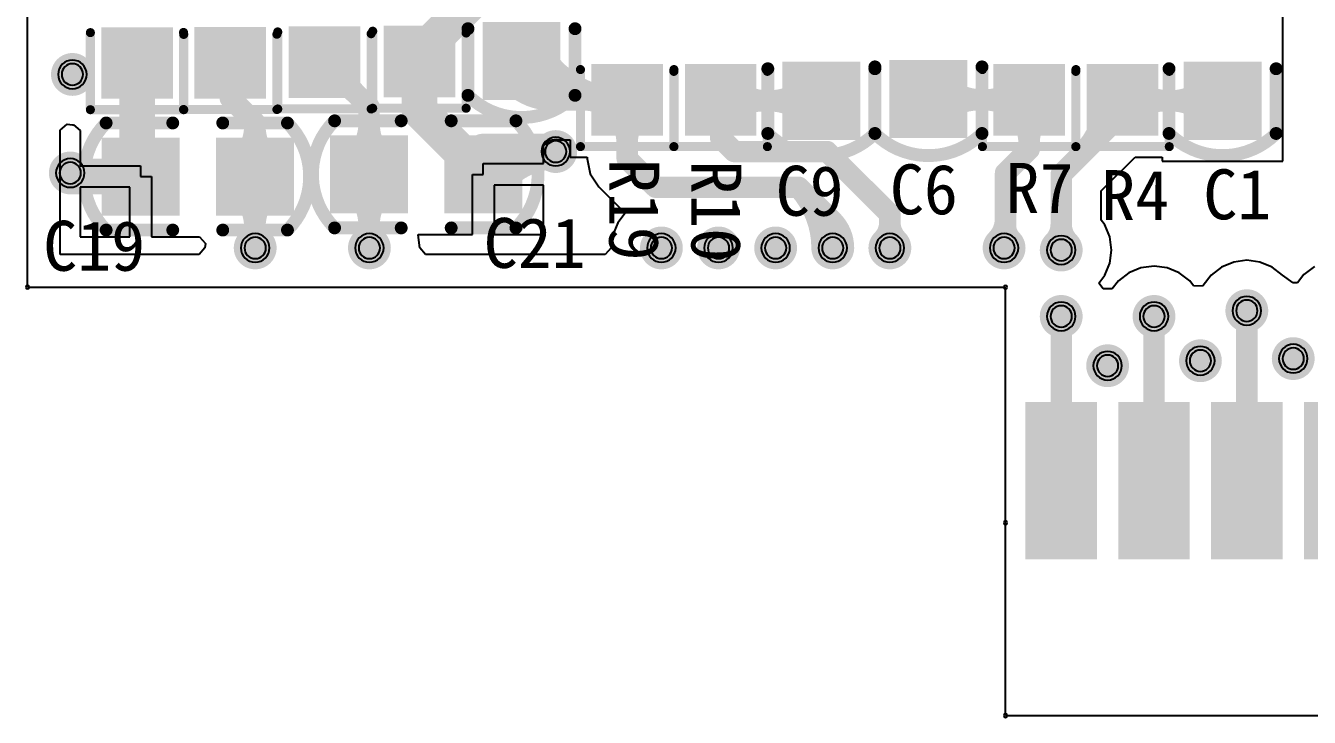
# Model space of a CAD drawing. Header units: inches. Extents: x 32166 to 66782, y 2386 to 7162.
# Drawn here: x 32954.9 to 33224.6, y 3849.3 to 3994.6 of the extents above; entities that cross this region are included whole.
import ezdxf

# ---------------------------------------------------------------- set-up
doc = ezdxf.new("R2010")
doc.units = ezdxf.units.IN
doc.header["$LTSCALE"] = 0.64311
doc.header["$MEASUREMENT"] = 0
for name, color, linetype in [('KEEPOUTLAYER', 6, 'CONTINUOUS'), ('MULTILAYER', 9, 'CONTINUOUS'), ('TOPLAYER', 1, 'CONTINUOUS'), ('TOPOVERLAY', 2, 'CONTINUOUS'), ('TOPPASTE', 8, 'CONTINUOUS'), ('TOPSOLDER', 216, 'CONTINUOUS')]:
    doc.layers.add(name, color=color, linetype=linetype)
doc.styles.get("Standard").update_dxf_attribs({"font": 'txt', "width": 0.8})

msp = doc.modelspace()

# ---------------------------------------------------------------- linework, layer by layer
at = {"layer": 'KEEPOUTLAYER'}
for p, q in [((32955.25, 3939.62), (32955.25, 4134.62)), ((32955.25, 3939.62), (33160.75, 3939.62)), ((33160.75, 3890.13), (33160.75, 3939.62)), ((33160.75, 3849.62), (33160.75, 3890.13)), ((33160.75, 3849.62), (33235.75, 3849.62))]:
    msp.add_line(p, q, dxfattribs=at)
for centre, start, end in [((32955.25, 3939.62), 0, 180), ((32955.25, 3939.62), 0, 180), ((32955.25, 3939.62), 180, 0), ((32955.25, 3939.62), 180, 0), ((33160.75, 3939.62), 0, 180), ((33160.75, 3939.62), 0, 180), ((33160.75, 3939.62), 180, 0), ((33160.75, 3939.62), 180, 0), ((33160.75, 3890.13), 0, 180), ((33160.75, 3890.13), 0, 180), ((33160.75, 3890.13), 180, 0), ((33160.75, 3890.13), 180, 0), ((33160.75, 3849.62), 0, 180), ((33160.75, 3849.62), 0, 180), ((33160.75, 3849.62), 180, 0), ((33160.75, 3849.62), 180, 0)]:
    msp.add_arc(centre, 0.375, start, end, dxfattribs=at)
at = {"layer": 'MULTILAYER'}
for centre, start, end in [((32964.7, 3984.32), 0, 180), ((32964.7, 3984.32), 180, 0), ((33066.25, 3968.12), 0, 180), ((33066.25, 3968.12), 180, 0), ((32964.25, 3963.62), 0, 180), ((32964.25, 3963.62), 180, 0), ((33003.1, 3947.87), 0, 180), ((33027.1, 3947.87), 0, 180), ((33088.45, 3947.87), 0, 180), ((33100.45, 3947.87), 0, 180), ((33112.45, 3947.87), 0, 180), ((33124.45, 3947.87), 0, 180), ((33136.45, 3947.87), 0, 180), ((33160.45, 3947.87), 0, 180), ((33172.45, 3947.42), 0, 180), ((33003.1, 3947.87), 180, 0), ((33027.1, 3947.87), 180, 0), ((33088.45, 3947.87), 180, 0), ((33100.45, 3947.87), 180, 0), ((33112.45, 3947.87), 180, 0), ((33124.45, 3947.87), 180, 0), ((33136.45, 3947.87), 180, 0), ((33160.45, 3947.87), 180, 0), ((33172.45, 3947.42), 180, 0), ((33172.45, 3933.48), 0, 180), ((33191.95, 3933.48), 0, 180), ((33211.45, 3934.68), 0, 180), ((33172.45, 3933.48), 180, 0), ((33191.95, 3933.48), 180, 0), ((33211.45, 3934.68), 180, 0), ((33182.2, 3923.12), 0, 180), ((33201.7, 3924.17), 0, 180), ((33221.2, 3924.62), 0, 180), ((33221.2, 3924.62), 180, 0), ((33182.2, 3923.12), 180, 0), ((33201.7, 3924.17), 180, 0)]:
    msp.add_arc(centre, 2.25, start, end, dxfattribs=at)
at = {"layer": 'TOPLAYER'}
for p, q in [((33219.02, 3990.11), (33219.02, 4000.52)), ((33219.02, 3966.11), (33219.02, 3990.11)), ((32962.13, 3972.63), (32963.57, 3973.88)), ((32963.57, 3973.88), (32964.7, 3973.73)), ((32964.7, 3973.73), (32964.93, 3973.76)), ((32964.93, 3973.76), (32966.36, 3972.51)), ((32962.13, 3946.51), (32962.13, 3972.63)), ((32966.36, 3972.51), (32966.36, 3965.13)), ((33063.69, 3969.32), (33065.13, 3970.58)), ((33065.13, 3970.58), (33065.43, 3970.54)), ((33065.43, 3970.55), (33066.34, 3970.74)), ((33065.43, 3970.54), (33065.43, 3970.55)), ((33066.34, 3970.74), (33067.26, 3970.55)), ((33067.26, 3970.55), (33069.25, 3970.55)), ((33069.25, 3970.55), (33069.25, 3966.97)), ((33063.69, 3965.58), (33063.69, 3969.32)), ((32966.36, 3965.13), (32979.03, 3965.13)), ((32979.03, 3965.13), (32979.03, 3962.88)), ((33051.02, 3963.33), (33051.02, 3965.58)), ((33051.02, 3965.58), (33063.69, 3965.58)), ((33069.25, 3966.97), (33072.84, 3966.97)), ((33072.84, 3966.97), (33072.84, 3966.62)), ((33072.84, 3966.62), (33073.48, 3963.41)), ((33180.86, 3959.84), (33187.99, 3966.97)), ((33187.99, 3966.97), (33193.68, 3966.97)), ((33193.68, 3966.97), (33193.68, 3966.11)), ((33193.68, 3966.11), (33219.02, 3966.11)), ((32979.03, 3962.88), (32981.28, 3962.88)), ((32981.28, 3962.88), (32981.28, 3950.21)), ((33048.78, 3950.66), (33048.78, 3963.33)), ((33048.78, 3963.33), (33051.02, 3963.33)), ((33073.48, 3963.41), (33075.3, 3960.68)), ((32976.78, 3960.62), (32966.36, 3960.62)), ((32966.36, 3960.62), (32966.36, 3950.21)), ((32976.78, 3950.21), (32976.78, 3960.62)), ((33063.69, 3961.08), (33053.28, 3961.08)), ((33053.28, 3961.08), (33053.28, 3950.66)), ((33063.69, 3950.66), (33063.69, 3961.08)), ((33075.3, 3960.68), (33080.81, 3955.17)), ((33180.86, 3953.71), (33180.86, 3959.84)), ((33080.81, 3955.17), (33079.28, 3953.17)), ((33079.28, 3953.17), (33078.22, 3950.62)), ((33181.62, 3952.72), (33180.86, 3953.71)), ((33182.68, 3950.17), (33181.62, 3952.72)), ((32966.36, 3950.21), (32976.78, 3950.21)), ((32981.28, 3950.21), (32991.37, 3950.21)), ((32991.37, 3950.21), (32992.63, 3948.78)), ((32992.63, 3948.78), (32992.51, 3947.87)), ((33037.33, 3950.62), (33037.36, 3950.66)), ((33037.69, 3947.87), (33037.33, 3950.62)), ((33037.36, 3950.66), (33048.78, 3950.66)), ((33053.28, 3950.66), (33063.69, 3950.66)), ((33078.22, 3950.62), (33077.86, 3947.87)), ((33183.04, 3947.42), (33182.68, 3950.17)), ((32991.31, 3946.51), (32962.13, 3946.51)), ((32992.51, 3947.87), (32991.31, 3946.51)), ((33038.89, 3946.51), (33037.69, 3947.87)), ((33076.66, 3946.51), (33038.89, 3946.51)), ((33077.86, 3947.87), (33076.66, 3946.51)), ((33182.68, 3944.68), (33183.04, 3947.42)), ((33181.62, 3942.13), (33182.68, 3944.68)), ((33189.21, 3943.7), (33186.66, 3942.65)), ((33191.95, 3944.07), (33189.21, 3943.7)), ((33194.69, 3943.7), (33191.95, 3944.07)), ((33197.25, 3942.65), (33194.69, 3943.7)), ((33206.16, 3943.85), (33203.96, 3942.16)), ((33208.71, 3944.9), (33206.16, 3943.85)), ((33211.45, 3945.27), (33208.71, 3944.9)), ((33214.19, 3944.9), (33211.45, 3945.27)), ((33216.75, 3943.85), (33214.19, 3944.9)), ((33218.94, 3942.16), (33216.75, 3943.85)), ((33225.66, 3944), (33223.46, 3942.31)), ((33180.33, 3940.45), (33181.62, 3942.13)), ((33181.25, 3939.26), (33180.33, 3940.45)), ((33184.46, 3940.96), (33183.15, 3939.26)), ((33186.66, 3942.65), (33184.46, 3940.96)), ((33199.44, 3940.96), (33197.25, 3942.65)), ((33200.23, 3939.93), (33199.44, 3940.96)), ((33203.96, 3942.16), (33202.28, 3939.97)), ((33221.21, 3940.53), (33218.94, 3942.16)), ((33218.94, 3942.16), (33218.94, 3942.16)), ((33218.94, 3942.16), (33218.94, 3942.16)), ((33222.1, 3940.53), (33221.21, 3940.53)), ((33223.46, 3942.31), (33222.1, 3940.53)), ((33183.15, 3939.26), (33181.25, 3939.26)), ((33202.14, 3939.82), (33200.23, 3939.93)), ((33202.28, 3939.97), (33202.14, 3939.82)), ((33202.28, 3939.97), (33202.28, 3939.97)), ((33202.28, 3939.97), (33202.28, 3939.97))]:
    msp.add_line(p, q, dxfattribs=at)
for points, const_width in [([(33037.6, 3988.61), (33059.05, 4010.06)], 7.5), ([(32978.28, 3963.62), (32978.28, 3986.73)], 7.5), ([(32997.85, 3979.38), (32997.85, 3986.77)], 4.5), ([(33017.65, 3986.88), (33027.03, 3977.5)], 4.5), ([(33037.6, 3976.75), (33037.6, 3987.03)], 7.5), ([(33059.05, 3987.17), (33067.26, 3978.97)], 4.5), ([(32997.85, 3979.38), (33003.03, 3974.2)], 4.5), ([(33067.26, 3978.97), (33081.25, 3978.97)], 4.5), ([(33075.66, 3978.97), (33081.25, 3978.97)], 4.5), ([(33081.25, 3966.62), (33081.25, 3978.97)], 4.5), ([(33100.9, 3970.98), (33100.9, 3978.97)], 4.5), ([(33101.09, 3978.77), (33122.05, 3978.77)], 4.5), ([(33144.74, 3978.97), (33165.7, 3978.97)], 4.5), ([(33165.7, 3968.57), (33165.7, 3978.97)], 4.5), ([(33185.35, 3976.22), (33185.35, 3978.97)], 4.5), ([(33185.54, 3978.77), (33206.35, 3978.77)], 4.5), ([(33027.03, 3963.33), (33027.03, 3977.5)], 4.5), ([(33037.6, 3976.75), (33046.23, 3968.12)], 7.5), ([(33172.45, 3963.32), (33185.35, 3976.22)], 4.5), ([(33003.03, 3962.88), (33003.03, 3974.2)], 4.5), ([(33100.9, 3970.98), (33103.75, 3968.12)], 4.5), ([(33051.03, 3968.12), (33066.25, 3968.12)], 7.5), ([(33103.75, 3968.12), (33123.25, 3968.12)], 4.5), ([(33123.25, 3968.12), (33136.45, 3954.93)], 4.5), ([(33160.75, 3963.62), (33165.7, 3968.57)], 4.5), ([(32978.28, 3963.62), (32979.03, 3962.88)], 7.5), ([(33081.25, 3966.62), (33087.25, 3960.62)], 4.5), ([(32964.25, 3962.88), (32979.03, 3962.88)], 7.5), ([(33003.03, 3947.95), (33003.03, 3962.88)], 4.5), ([(33027.03, 3947.95), (33027.03, 3963.33)], 4.5), ([(33160.75, 3962.12), (33160.75, 3963.62)], 4.5), ([(33172.45, 3947.42), (33172.45, 3963.32)], 4.5), ([(33087.25, 3960.62), (33093.25, 3960.62)], 4.5), ([(33093.25, 3960.62), (33096.25, 3960.62)], 4.5), ([(33096.25, 3960.62), (33117.25, 3960.62)], 4.5), ([(33117.25, 3960.62), (33124.45, 3953.43)], 4.5), ([(33160.75, 3948.18), (33160.75, 3962.12)], 4.5), ([(33136.45, 3947.87), (33136.45, 3954.93)], 4.5), ([(33124.45, 3947.87), (33124.45, 3953.43)], 4.5), ([(33027.03, 3947.95), (33027.1, 3947.87)], 4.5), ([(33124.45, 3947.13), (33124.45, 3947.87)], 4.5), ([(33136.45, 3945.93), (33136.45, 3947.87)], 4.5), ([(33160.45, 3947.87), (33160.75, 3948.18)], 4.5), ([(33160.45, 3945.78), (33160.45, 3947.87)], 4.5), ([(33172.45, 3947.28), (33172.45, 3947.42)], 4.5), ([(33172.45, 3898.98), (33172.45, 3933.48)], 4.5), ([(33191.95, 3898.98), (33191.95, 3933.48)], 4.5), ([(33211.45, 3898.98), (33211.45, 3934.68)], 4.5), ([(33221.2, 3923.57), (33221.2, 3924.62)], 4.5)]:
    msp.add_lwpolyline(points, dxfattribs=dict(at, const_width=const_width))
for points, const_width in [([(33039.85, 3987.03, -0.198912), (33042.56, 3993.56)], 7.5), ([(33081.25, 3978.97, -0.264501), (33062.85, 3989.43)], 4.5), ([(33024.05, 3980.47, -0.198912), (33021.4, 3986.88)], 4.5), ([(33073.34, 3978.97, -0.264501), (33058.98, 3987.13)], 4.5), ([(33066.59, 3979.63, -0.198912), (33063.47, 3987.17)], 4.5), ([(33065.43, 3978.97, -0.264501), (33055.11, 3984.83)], 4.5), ([(32995.64, 3983.74, -0.239193), (32997.85, 3979.38)], 4.5), ([(32995.64, 3983.74, -0.239193), (32997.85, 3979.38)], 4.5), ([(32997.85, 3979.38, -0.239193), (33000.06, 3983.74)], 4.5), ([(32997.85, 3979.38, -0.239193), (33000.06, 3983.74)], 4.5), ([(33017.65, 3983.13, -0.198912), (33024.05, 3980.47)], 4.5), ([(33059.05, 3982.76, -0.198912), (33066.59, 3979.63)], 4.5), ([(33078.6, 3981.62, -0.198912), (33072.2, 3978.97)], 4.5), ([(33110.41, 3978.77, -0.198912), (33103.55, 3981.62)], 4.5), ([(33118.93, 3981.9, -0.198912), (33111.39, 3978.77)], 4.5), ([(33155.68, 3978.97, -0.198912), (33147.67, 3982.28)], 4.5), ([(33163.05, 3981.62, -0.198912), (33156.65, 3978.97)], 4.5), ([(33194.86, 3978.77, -0.198912), (33188, 3981.62)], 4.5), ([(33203.23, 3981.9, -0.198912), (33195.69, 3978.77)], 4.5), ([(33072.2, 3978.97, -0.198912), (33078.6, 3976.31)], 4.5), ([(33103.55, 3976.31, -0.198912), (33109.49, 3978.77)], 4.5), ([(33111.39, 3978.77, -0.198912), (33118.93, 3975.65)], 4.5), ([(33147.67, 3976.03, -0.198912), (33154.75, 3978.97)], 4.5), ([(33156.65, 3978.97, -0.198912), (33163.05, 3976.31)], 4.5), ([(33181.6, 3978.97, -0.198912), (33177.01, 3967.89)], 4.5), ([(33188, 3976.31, -0.198912), (33193.94, 3978.77)], 4.5), ([(33195.69, 3978.77, -0.198912), (33203.23, 3975.65)], 4.5), ([(33078.6, 3976.31, -0.198912), (33081.25, 3969.91)], 4.5), ([(33081.25, 3969.91, -0.198912), (33083.9, 3976.31)], 4.5), ([(33098.5, 3976.08, -0.222991), (33100.9, 3970.98)], 4.5), ([(33098.5, 3976.08, -0.222991), (33100.9, 3970.98)], 4.5), ([(33100.9, 3970.98, -0.222991), (33103.3, 3976.08)], 4.5), ([(33100.9, 3970.98, -0.222991), (33103.3, 3976.08)], 4.5), ([(33163.05, 3976.31, -0.198912), (33165.7, 3969.91)], 4.5), ([(33165.7, 3969.91, -0.198912), (33168.35, 3976.31)], 4.5), ([(32981.09, 3964.94, -0.198912), (32978.28, 3971.73)], 7.5), ([(33003.03, 3973.54, -0.198912), (32999.9, 3966)], 4.5), ([(33006.15, 3966, -0.198912), (33003.03, 3973.54)], 4.5), ([(33027.03, 3973.99, -0.198912), (33023.9, 3966.45)], 4.5), ([(33030.15, 3966.45, -0.198912), (33027.03, 3973.99)], 4.5), ([(33046.04, 3968.31, -0.198912), (33048.11, 3963.33)], 7.5), ([(33051.03, 3966.24, -0.198912), (33046.04, 3968.31)], 7.5), ([(33053.38, 3961.6, -0.238981), (33066.25, 3968.12)], 7.5), ([(32976.96, 3964.94, -0.198912), (32971.98, 3962.88)], 7.5), ([(32971.98, 3962.88, -0.198912), (32976.96, 3960.81)], 7.5), ([(32999.9, 3959.75, -0.198912), (33003.03, 3952.21)], 4.5), ([(33003.03, 3952.21, -0.198912), (33006.15, 3959.75)], 4.5), ([(33023.9, 3960.2, -0.198912), (33027.03, 3952.66)], 4.5), ([(33027.03, 3952.66, -0.198912), (33030.15, 3960.2)], 4.5), ([(33117.36, 3960.48, -0.185339), (33122.2, 3947.87)], 4.5), ([(33003.03, 3953.13, -0.198912), (33001.51, 3949.47)], 4.5), ([(33004.69, 3949.47, -0.198912), (33003.03, 3953.49)], 4.5), ([(33027.03, 3953.13, -0.198912), (33025.51, 3949.47)], 4.5), ([(33028.69, 3949.47, -0.198912), (33027.03, 3953.49)], 4.5), ([(33124.37, 3953.51, -0.198912), (33126.7, 3947.87)], 4.5), ([(33136.45, 3953.31, -0.198912), (33134.86, 3949.47)], 4.5), ([(33138.04, 3949.47, -0.198912), (33136.45, 3953.31)], 4.5), ([(33160.75, 3954.03, -0.198912), (33158.86, 3949.47)], 4.5), ([(33162.04, 3949.47, -0.198912), (33160.75, 3952.58)], 4.5), ([(33172.45, 3952.86, -0.198912), (33170.86, 3949.02)], 4.5), ([(33174.04, 3949.02, -0.198912), (33172.45, 3952.86)], 4.5)]:
    msp.add_lwpolyline(points, format="xyb", dxfattribs=dict(at, const_width=const_width))
for points, const_width in [([(33040.68, 3993.56, 1), (33044.43, 3993.56, 1)], 3.75), ([(33035.73, 3988.61, 1), (33039.48, 3988.61, 1)], 3.75), ([(33061.72, 3989.43, 1), (33063.97, 3989.43, 1)], 2.25), ([(32976.4, 3986.73, 1), (32980.15, 3986.73, 1)], 3.75), ([(32996.73, 3986.77, 1), (32998.98, 3986.77, 1)], 2.25), ([(33016.53, 3986.88, 1), (33018.78, 3986.88, 1)], 2.25), ([(33020.28, 3986.88, 1), (33022.53, 3986.88, 1)], 2.25), ([(33035.73, 3987.03, 1), (33039.48, 3987.03, 1)], 3.75), ([(33037.98, 3987.03, 1), (33041.73, 3987.03, 1)], 3.75), ([(33057.85, 3987.13, 1), (33060.1, 3987.13, 1)], 2.25), ([(33057.93, 3987.17, 1), (33060.18, 3987.17, 1)], 2.25), ([(33062.34, 3987.17, 1), (33064.59, 3987.17, 1)], 2.25), ([(32962.45, 3984.32, 1), (32966.95, 3984.32, 1)], 4.5), ([(33053.99, 3984.83, 1), (33056.24, 3984.83, 1)], 2.25), ([(32994.51, 3983.74, 1), (32996.76, 3983.74, 1)], 2.25), ([(32994.51, 3983.74, 1), (32996.76, 3983.74, 1)], 2.25), ([(32998.94, 3983.74, 1), (33001.19, 3983.74, 1)], 2.25), ([(32998.94, 3983.74, 1), (33001.19, 3983.74, 1)], 2.25), ([(33016.53, 3983.13, 1), (33018.78, 3983.13, 1)], 2.25), ([(33057.93, 3982.76, 1), (33060.18, 3982.76, 1)], 2.25), ([(33077.47, 3981.62, 1), (33079.72, 3981.62, 1)], 2.25), ([(33102.43, 3981.62, 1), (33104.68, 3981.62, 1)], 2.25), ([(33117.8, 3981.9, 1), (33120.05, 3981.9, 1)], 2.25), ([(33146.55, 3982.28, 1), (33148.8, 3982.28, 1)], 2.25), ([(33161.92, 3981.62, 1), (33164.17, 3981.62, 1)], 2.25), ([(33186.88, 3981.62, 1), (33189.13, 3981.62, 1)], 2.25), ([(33202.1, 3981.9, 1), (33204.35, 3981.9, 1)], 2.25), ([(32996.73, 3979.38, 1), (32998.98, 3979.38, 1)], 2.25), ([(32996.73, 3979.38, 1), (32998.98, 3979.38, 1)], 2.25), ([(32996.73, 3979.38, 1), (32998.98, 3979.38, 1)], 2.25), ([(32996.73, 3979.38, 1), (32998.98, 3979.38, 1)], 2.25), ([(32996.73, 3979.38, 1), (32998.98, 3979.38, 1)], 2.25), ([(32996.73, 3979.38, 1), (32998.98, 3979.38, 1)], 2.25), ([(33022.93, 3980.47, 1), (33025.18, 3980.47, 1)], 2.25), ([(33022.93, 3980.47, 1), (33025.18, 3980.47, 1)], 2.25), ([(33064.3, 3978.97, 1), (33066.55, 3978.97, 1)], 2.25), ([(33065.47, 3979.63, 1), (33067.72, 3979.63, 1)], 2.25), ([(33065.47, 3979.63, 1), (33067.72, 3979.63, 1)], 2.25), ([(33066.13, 3978.97, 1), (33068.38, 3978.97, 1)], 2.25), ([(33066.13, 3978.97, 1), (33068.38, 3978.97, 1)], 2.25), ([(33071.07, 3978.97, 1), (33073.32, 3978.97, 1)], 2.25), ([(33071.07, 3978.97, 1), (33073.32, 3978.97, 1)], 2.25), ([(33072.21, 3978.97, 1), (33074.46, 3978.97, 1)], 2.25), ([(33074.53, 3978.97, 1), (33076.78, 3978.97, 1)], 2.25), ([(33080.13, 3978.97, 1), (33082.38, 3978.97, 1)], 2.25), ([(33080.13, 3978.97, 1), (33082.38, 3978.97, 1)], 2.25), ([(33080.13, 3978.97, 1), (33082.38, 3978.97, 1)], 2.25), ([(33080.12, 3978.97, 1), (33082.37, 3978.97, 1)], 2.25), ([(33099.78, 3978.97, 1), (33102.03, 3978.97, 1)], 2.25), ([(33099.97, 3978.77, 1), (33102.22, 3978.77, 1)], 2.25), ([(33108.37, 3978.77, 1), (33110.62, 3978.77, 1)], 2.25), ([(33109.29, 3978.77, 1), (33111.54, 3978.77, 1)], 2.25), ([(33110.26, 3978.77, 1), (33112.51, 3978.77, 1)], 2.25), ([(33110.26, 3978.77, 1), (33112.51, 3978.77, 1)], 2.25), ([(33120.93, 3978.77, 1), (33123.18, 3978.77, 1)], 2.25), ([(33143.62, 3978.97, 1), (33145.87, 3978.97, 1)], 2.25), ([(33153.63, 3978.97, 1), (33155.88, 3978.97, 1)], 2.25), ([(33154.55, 3978.97, 1), (33156.8, 3978.97, 1)], 2.25), ([(33155.52, 3978.97, 1), (33157.77, 3978.97, 1)], 2.25), ([(33155.52, 3978.97, 1), (33157.77, 3978.97, 1)], 2.25), ([(33164.58, 3978.97, 1), (33166.83, 3978.97, 1)], 2.25), ([(33164.58, 3978.97, 1), (33166.83, 3978.97, 1)], 2.25), ([(33180.48, 3978.97, 1), (33182.73, 3978.97, 1)], 2.25), ([(33184.23, 3978.97, 1), (33186.48, 3978.97, 1)], 2.25), ([(33184.42, 3978.77, 1), (33186.67, 3978.77, 1)], 2.25), ([(33192.82, 3978.77, 1), (33195.07, 3978.77, 1)], 2.25), ([(33193.74, 3978.77, 1), (33195.99, 3978.77, 1)], 2.25), ([(33194.56, 3978.77, 1), (33196.81, 3978.77, 1)], 2.25), ([(33194.56, 3978.77, 1), (33196.81, 3978.77, 1)], 2.25), ([(33205.23, 3978.77, 1), (33207.48, 3978.77, 1)], 2.25), ([(33025.9, 3977.5, 1), (33028.15, 3977.5, 1)], 2.25), ([(33025.9, 3977.5, 1), (33028.15, 3977.5, 1)], 2.25), ([(33035.73, 3976.75, 1), (33039.48, 3976.75, 1)], 3.75), ([(33035.73, 3976.75, 1), (33039.48, 3976.75, 1)], 3.75), ([(33077.47, 3976.31, 1), (33079.72, 3976.31, 1)], 2.25), ([(33077.47, 3976.31, 1), (33079.72, 3976.31, 1)], 2.25), ([(33082.78, 3976.31, 1), (33085.03, 3976.31, 1)], 2.25), ([(33097.38, 3976.08, 1), (33099.63, 3976.08, 1)], 2.25), ([(33097.38, 3976.08, 1), (33099.63, 3976.08, 1)], 2.25), ([(33102.17, 3976.08, 1), (33104.42, 3976.08, 1)], 2.25), ([(33102.17, 3976.08, 1), (33104.42, 3976.08, 1)], 2.25), ([(33102.43, 3976.31, 1), (33104.68, 3976.31, 1)], 2.25), ([(33146.55, 3976.03, 1), (33148.8, 3976.03, 1)], 2.25), ([(33161.92, 3976.31, 1), (33164.17, 3976.31, 1)], 2.25), ([(33161.92, 3976.31, 1), (33164.17, 3976.31, 1)], 2.25), ([(33167.23, 3976.31, 1), (33169.48, 3976.31, 1)], 2.25), ([(33184.23, 3976.22, 1), (33186.48, 3976.22, 1)], 2.25), ([(33184.23, 3976.22, 1), (33186.48, 3976.22, 1)], 2.25), ([(33186.88, 3976.31, 1), (33189.13, 3976.31, 1)], 2.25), ([(32976.4, 3971.73, 1), (32980.15, 3971.73, 1)], 3.75), ([(33001.9, 3974.2, 1), (33004.15, 3974.2, 1)], 2.25), ([(33001.9, 3974.2, 1), (33004.15, 3974.2, 1)], 2.25), ([(33001.9, 3973.54, 1), (33004.15, 3973.54, 1)], 2.25), ([(33001.9, 3973.54, 1), (33004.15, 3973.54, 1)], 2.25), ([(33025.9, 3973.99, 1), (33028.15, 3973.99, 1)], 2.25), ([(33025.9, 3973.99, 1), (33028.15, 3973.99, 1)], 2.25), ([(33117.8, 3975.65, 1), (33120.05, 3975.65, 1)], 2.25), ([(33202.1, 3975.65, 1), (33204.35, 3975.65, 1)], 2.25), ([(33099.78, 3970.98, 1), (33102.03, 3970.98, 1)], 2.25), ([(33099.78, 3970.98, 1), (33102.03, 3970.98, 1)], 2.25), ([(33099.78, 3970.98, 1), (33102.03, 3970.98, 1)], 2.25), ([(33099.78, 3970.98, 1), (33102.03, 3970.98, 1)], 2.25), ([(33099.78, 3970.98, 1), (33102.03, 3970.98, 1)], 2.25), ([(33099.78, 3970.98, 1), (33102.03, 3970.98, 1)], 2.25), ([(33044.17, 3968.31, 1), (33047.92, 3968.31, 1)], 3.75), ([(33044.17, 3968.31, 1), (33047.92, 3968.31, 1)], 3.75), ([(33044.35, 3968.12, 1), (33048.1, 3968.12, 1)], 3.75), ([(33049.15, 3968.12, 1), (33052.9, 3968.12, 1)], 3.75), ([(33064, 3968.12, 1), (33068.5, 3968.12, 1)], 4.5), ([(33064.38, 3968.12, 1), (33068.13, 3968.12, 1)], 3.75), ([(33064.37, 3968.12, 1), (33068.12, 3968.12, 1)], 3.75), ([(33080.13, 3969.91, 1), (33082.38, 3969.91, 1)], 2.25), ([(33080.13, 3969.91, 1), (33082.38, 3969.91, 1)], 2.25), ([(33102.63, 3968.12, 1), (33104.88, 3968.12, 1)], 2.25), ([(33102.63, 3968.12, 1), (33104.88, 3968.12, 1)], 2.25), ([(33122.13, 3968.12, 1), (33124.38, 3968.12, 1)], 2.25), ([(33122.13, 3968.12, 1), (33124.38, 3968.12, 1)], 2.25), ([(33164.58, 3969.91, 1), (33166.83, 3969.91, 1)], 2.25), ([(33164.58, 3969.91, 1), (33166.83, 3969.91, 1)], 2.25), ([(33164.58, 3968.57, 1), (33166.83, 3968.57, 1)], 2.25), ([(33164.58, 3968.57, 1), (33166.83, 3968.57, 1)], 2.25), ([(33175.89, 3967.89, 1), (33178.14, 3967.89, 1)], 2.25), ([(32962, 3963.62, 1), (32966.5, 3963.62, 1)], 4.5), ([(32975.09, 3964.94, 1), (32978.84, 3964.94, 1)], 3.75), ([(32976.4, 3963.62, 1), (32980.15, 3963.62, 1)], 3.75), ([(32976.4, 3963.62, 1), (32980.15, 3963.62, 1)], 3.75), ([(32979.21, 3964.94, 1), (32982.96, 3964.94, 1)], 3.75), ([(32998.78, 3966, 1), (33001.03, 3966, 1)], 2.25), ([(33005.02, 3966, 1), (33007.27, 3966, 1)], 2.25), ([(33022.78, 3966.45, 1), (33025.03, 3966.45, 1)], 2.25), ([(33029.02, 3966.45, 1), (33031.27, 3966.45, 1)], 2.25), ([(33049.15, 3966.24, 1), (33052.9, 3966.24, 1)], 3.75), ([(33080.13, 3966.62, 1), (33082.38, 3966.62, 1)], 2.25), ([(33080.13, 3966.62, 1), (33082.38, 3966.62, 1)], 2.25), ([(32962.38, 3962.88, 1), (32966.13, 3962.88, 1)], 3.75), ([(32970.11, 3962.88, 1), (32973.86, 3962.88, 1)], 3.75), ([(32970.11, 3962.88, 1), (32973.86, 3962.88, 1)], 3.75), ([(32977.15, 3962.88, 1), (32980.9, 3962.88, 1)], 3.75), ([(32977.15, 3962.88, 1), (32980.9, 3962.88, 1)], 3.75), ([(33001.9, 3962.88, 1), (33004.15, 3962.88, 1)], 2.25), ([(33001.9, 3962.88, 1), (33004.15, 3962.88, 1)], 2.25), ([(33025.9, 3963.33, 1), (33028.15, 3963.33, 1)], 2.25), ([(33025.9, 3963.33, 1), (33028.15, 3963.33, 1)], 2.25), ([(33046.23, 3963.33, 1), (33049.98, 3963.33, 1)], 3.75), ([(33051.5, 3961.6, 1), (33055.25, 3961.6, 1)], 3.75), ([(33159.63, 3963.62, 1), (33161.88, 3963.62, 1)], 2.25), ([(33159.63, 3963.62, 1), (33161.88, 3963.62, 1)], 2.25), ([(33171.33, 3963.32, 1), (33173.58, 3963.32, 1)], 2.25), ([(33171.33, 3963.32, 1), (33173.58, 3963.32, 1)], 2.25), ([(32975.09, 3960.81, 1), (32978.84, 3960.81, 1)], 3.75), ([(32998.78, 3959.75, 1), (33001.03, 3959.75, 1)], 2.25), ([(33005.02, 3959.75, 1), (33007.27, 3959.75, 1)], 2.25), ([(33022.78, 3960.2, 1), (33025.03, 3960.2, 1)], 2.25), ([(33029.02, 3960.2, 1), (33031.27, 3960.2, 1)], 2.25), ([(33086.13, 3960.62, 1), (33088.38, 3960.62, 1)], 2.25), ([(33086.13, 3960.62, 1), (33088.38, 3960.62, 1)], 2.25), ([(33092.13, 3960.62, 1), (33094.38, 3960.62, 1)], 2.25), ([(33092.13, 3960.62, 1), (33094.38, 3960.62, 1)], 2.25), ([(33095.13, 3960.62, 1), (33097.38, 3960.62, 1)], 2.25), ([(33095.13, 3960.62, 1), (33097.38, 3960.62, 1)], 2.25), ([(33116.13, 3960.62, 1), (33118.38, 3960.62, 1)], 2.25), ([(33116.13, 3960.62, 1), (33118.38, 3960.62, 1)], 2.25), ([(33116.24, 3960.48, 1), (33118.49, 3960.48, 1)], 2.25), ([(33159.63, 3962.12, 1), (33161.88, 3962.12, 1)], 2.25), ([(33159.63, 3962.12, 1), (33161.88, 3962.12, 1)], 2.25), ([(33135.33, 3954.93, 1), (33137.58, 3954.93, 1)], 2.25), ([(33135.33, 3954.93, 1), (33137.58, 3954.93, 1)], 2.25), ([(33001.9, 3953.49, 1), (33004.15, 3953.49, 1)], 2.25), ([(33001.9, 3953.13, 1), (33004.15, 3953.13, 1)], 2.25), ([(33001.9, 3952.21, 1), (33004.15, 3952.21, 1)], 2.25), ([(33001.9, 3952.21, 1), (33004.15, 3952.21, 1)], 2.25), ([(33025.9, 3953.49, 1), (33028.15, 3953.49, 1)], 2.25), ([(33025.9, 3953.13, 1), (33028.15, 3953.13, 1)], 2.25), ([(33025.9, 3952.66, 1), (33028.15, 3952.66, 1)], 2.25), ([(33025.9, 3952.66, 1), (33028.15, 3952.66, 1)], 2.25), ([(33123.24, 3953.51, 1), (33125.49, 3953.51, 1)], 2.25), ([(33123.33, 3953.43, 1), (33125.58, 3953.43, 1)], 2.25), ([(33123.33, 3953.43, 1), (33125.58, 3953.43, 1)], 2.25), ([(33135.33, 3953.31, 1), (33137.58, 3953.31, 1)], 2.25), ([(33135.33, 3953.31, 1), (33137.58, 3953.31, 1)], 2.25), ([(33159.63, 3954.03, 1), (33161.88, 3954.03, 1)], 2.25), ([(33159.63, 3952.58, 1), (33161.88, 3952.58, 1)], 2.25), ([(33171.33, 3952.86, 1), (33173.58, 3952.86, 1)], 2.25), ([(33171.33, 3952.86, 1), (33173.58, 3952.86, 1)], 2.25), ([(33000.85, 3947.87, 1), (33005.35, 3947.87, 1)], 4.5), ([(33000.38, 3949.47, 1), (33002.63, 3949.47, 1)], 2.25), ([(33003.57, 3949.47, 1), (33005.82, 3949.47, 1)], 2.25), ([(33024.85, 3947.87, 1), (33029.35, 3947.87, 1)], 4.5), ([(33024.38, 3949.47, 1), (33026.63, 3949.47, 1)], 2.25), ([(33027.57, 3949.47, 1), (33029.82, 3949.47, 1)], 2.25), ([(33086.2, 3947.87, 1), (33090.7, 3947.87, 1)], 4.5), ([(33098.2, 3947.87, 1), (33102.7, 3947.87, 1)], 4.5), ([(33110.2, 3947.87, 1), (33114.7, 3947.87, 1)], 4.5), ([(33122.2, 3947.87, 1), (33126.7, 3947.87, 1)], 4.5), ([(33134.2, 3947.87, 1), (33138.7, 3947.87, 1)], 4.5), ([(33133.73, 3949.47, 1), (33135.98, 3949.47, 1)], 2.25), ([(33136.92, 3949.47, 1), (33139.17, 3949.47, 1)], 2.25), ([(33158.2, 3947.87, 1), (33162.7, 3947.87, 1)], 4.5), ([(33157.73, 3949.47, 1), (33159.98, 3949.47, 1)], 2.25), ([(33160.92, 3949.47, 1), (33163.17, 3949.47, 1)], 2.25), ([(33170.2, 3947.42, 1), (33174.7, 3947.42, 1)], 4.5), ([(33169.73, 3949.02, 1), (33171.98, 3949.02, 1)], 2.25), ([(33172.92, 3949.02, 1), (33175.17, 3949.02, 1)], 2.25), ([(33001.9, 3947.95, 1), (33004.15, 3947.95, 1)], 2.25), ([(33025.9, 3947.95, 1), (33028.15, 3947.95, 1)], 2.25), ([(33025.9, 3947.95, 1), (33028.15, 3947.95, 1)], 2.25), ([(33025.98, 3947.87, 1), (33028.23, 3947.87, 1)], 2.25), ([(33121.08, 3947.87, 1), (33123.33, 3947.87, 1)], 2.25), ([(33123.33, 3947.87, 1), (33125.58, 3947.87, 1)], 2.25), ([(33123.33, 3947.87, 1), (33125.58, 3947.87, 1)], 2.25), ([(33123.33, 3947.13, 1), (33125.58, 3947.13, 1)], 2.25), ([(33125.58, 3947.87, 1), (33127.83, 3947.87, 1)], 2.25), ([(33135.33, 3947.87, 1), (33137.58, 3947.87, 1)], 2.25), ([(33135.33, 3947.87, 1), (33137.58, 3947.87, 1)], 2.25), ([(33159.33, 3947.87, 1), (33161.58, 3947.87, 1)], 2.25), ([(33159.33, 3947.87, 1), (33161.58, 3947.87, 1)], 2.25), ([(33159.63, 3948.18, 1), (33161.88, 3948.18, 1)], 2.25), ([(33159.63, 3948.18, 1), (33161.88, 3948.18, 1)], 2.25), ([(33171.33, 3947.42, 1), (33173.58, 3947.42, 1)], 2.25), ([(33171.33, 3947.42, 1), (33173.58, 3947.42, 1)], 2.25), ([(33171.33, 3947.28, 1), (33173.58, 3947.28, 1)], 2.25), ([(33135.33, 3945.93, 1), (33137.58, 3945.93, 1)], 2.25), ([(33159.33, 3945.78, 1), (33161.58, 3945.78, 1)], 2.25), ([(33170.2, 3933.48, 1), (33174.7, 3933.48, 1)], 4.5), ([(33189.7, 3933.48, 1), (33194.2, 3933.48, 1)], 4.5), ([(33209.2, 3934.68, 1), (33213.7, 3934.68, 1)], 4.5), ([(33171.33, 3933.48, 1), (33173.58, 3933.48, 1)], 2.25), ([(33190.83, 3933.48, 1), (33193.08, 3933.48, 1)], 2.25), ([(33210.33, 3934.68, 1), (33212.58, 3934.68, 1)], 2.25), ([(33179.95, 3923.12, 1), (33184.45, 3923.12, 1)], 4.5), ([(33199.45, 3924.17, 1), (33203.95, 3924.17, 1)], 4.5), ([(33218.95, 3924.62, 1), (33223.45, 3924.62, 1)], 4.5), ([(33220.08, 3924.62, 1), (33222.33, 3924.62, 1)], 2.25), ([(33220.08, 3923.57, 1), (33222.33, 3923.57, 1)], 2.25), ([(33171.33, 3898.98, 1), (33173.58, 3898.98, 1)], 2.25), ([(33190.83, 3898.98, 1), (33193.08, 3898.98, 1)], 2.25), ([(33210.33, 3898.98, 1), (33212.58, 3898.98, 1)], 2.25)]:
    msp.add_lwpolyline(points, format="xyb", close=True, dxfattribs=dict(at, const_width=const_width))
for points in [[(32984.28, 3980.73), (32984.28, 3992.73), (32972.28, 3980.73), (32972.28, 3992.73)], [(32991.85, 3992.77), (32991.85, 3980.77), (33003.85, 3992.77), (33003.85, 3980.77)], [(33011.65, 3992.88), (33011.65, 3980.88), (33023.65, 3992.88), (33023.65, 3980.88)], [(33031.6, 3993.03), (33031.6, 3981.03), (33043.6, 3993.03), (33043.6, 3981.03)], [(33052.38, 3993.84), (33052.38, 3980.51), (33065.72, 3993.84), (33065.72, 3980.51)], [(33075.25, 3984.97), (33075.25, 3972.97), (33087.25, 3984.97), (33087.25, 3972.97)], [(33094.9, 3984.97), (33094.9, 3972.97), (33106.9, 3984.97), (33106.9, 3972.97)], [(33128.72, 3972.11), (33128.72, 3985.44), (33115.38, 3972.11), (33115.38, 3985.44)], [(33137.88, 3985.82), (33137.88, 3972.49), (33151.22, 3985.82), (33151.22, 3972.49)], [(33159.7, 3984.97), (33159.7, 3972.97), (33171.7, 3984.97), (33171.7, 3972.97)], [(33179.35, 3984.97), (33179.35, 3972.97), (33191.35, 3984.97), (33191.35, 3972.97)], [(33213.02, 3972.11), (33213.02, 3985.44), (33199.68, 3972.11), (33199.68, 3985.44)], [(32985.69, 3969.54), (32972.36, 3969.54), (32985.69, 3956.21), (32972.36, 3956.21)], [(33009.69, 3969.54), (32996.36, 3969.54), (33009.69, 3956.21), (32996.36, 3956.21)], [(33033.69, 3969.99), (33020.36, 3969.99), (33033.69, 3956.66), (33020.36, 3956.66)], [(33057.69, 3969.99), (33044.36, 3969.99), (33057.69, 3956.66), (33044.36, 3956.66)], [(33178.45, 3883.97), (33178.45, 3913.98), (33166.45, 3883.97), (33166.45, 3913.98)], [(33197.95, 3883.97), (33197.95, 3913.98), (33185.95, 3883.97), (33185.95, 3913.98)], [(33217.45, 3883.97), (33217.45, 3913.98), (33205.45, 3883.97), (33205.45, 3913.98)]]:
    msp.add_solid(points, dxfattribs=at)
at = {"layer": 'TOPOVERLAY'}
for points, const_width in [([(33027.79, 3993.41), (33027.79, 3977.22)], 1.91), ([(33047.8, 3979.93), (33047.8, 3993.93)], 2.7), ([(33070.3, 3979.93), (33070.3, 3993.93)], 2.7), ([(32968.47, 3976.92), (32968.47, 3993.11)], 1.91), ([(32988.04, 3993.15), (32988.04, 3976.96)], 1.91), ([(32988.09, 3976.92), (32988.09, 3992.73)], 1.91), ([(33007.66, 3976.96), (33007.66, 3992.77)], 1.91), ([(33007.84, 3993.26), (33007.84, 3977.07)], 1.91), ([(33027.46, 3977.07), (33027.46, 3992.88)], 1.91), ([(33047.41, 3977.22), (33047.41, 3993.03)], 1.91), ([(33071.44, 3985.35), (33071.44, 3969.16)], 1.91), ([(33091.09, 3985.35), (33091.09, 3969.16)], 1.91), ([(33110.8, 3971.92), (33110.8, 3985.52)], 2.7), ([(33133.3, 3985.91), (33133.3, 3971.92)], 2.7), ([(33133.3, 3971.92), (33133.3, 3985.52)], 2.7), ([(33155.8, 3985.91), (33155.8, 3971.92)], 2.7), ([(33155.89, 3985.35), (33155.89, 3969.16)], 1.91), ([(33175.54, 3985.35), (33175.54, 3969.16)], 1.91), ([(33195.1, 3971.92), (33195.1, 3985.52)], 2.7), ([(33217.6, 3971.92), (33217.6, 3985.52)], 2.7), ([(33091.06, 3969.16), (33091.06, 3984.97)], 1.91), ([(33110.71, 3969.16), (33110.71, 3984.97)], 1.91), ([(33175.51, 3969.16), (33175.51, 3984.97)], 1.91), ([(33195.16, 3969.16), (33195.16, 3984.97)], 1.91), ([(33027.79, 3977.22), (33047.41, 3977.22)], 1.91), ([(32968.47, 3976.92), (32988.09, 3976.92)], 1.91), ([(32971.78, 3974.13), (32985.78, 3974.13)], 2.7), ([(32988.04, 3976.96), (33007.66, 3976.96)], 1.91), ([(32996.28, 3974.13), (33009.88, 3974.13)], 2.7), ([(33007.84, 3977.07), (33027.46, 3977.07)], 1.91), ([(33019.78, 3974.58), (33033.78, 3974.58)], 2.7), ([(33044.28, 3974.58), (33057.88, 3974.58)], 2.7), ([(33071.44, 3969.16), (33091.06, 3969.16)], 1.91), ([(33091.09, 3969.16), (33110.71, 3969.16)], 1.91), ([(33155.89, 3969.16), (33175.51, 3969.16)], 1.91), ([(33175.54, 3969.16), (33195.16, 3969.16)], 1.91), ([(32971.78, 3951.63), (32985.78, 3951.63)], 2.7), ([(32996.28, 3951.63), (33009.88, 3951.63)], 2.7), ([(33019.78, 3952.08), (33033.78, 3952.08)], 2.7), ([(33044.28, 3952.08), (33057.88, 3952.08)], 2.7)]:
    msp.add_lwpolyline(points, dxfattribs=dict(at, const_width=const_width))
for points, const_width in [([(33027.79, 3993.88, 1), (33027.79, 3992.93, 1)], 0.953), ([(33048.48, 3993.93, 1), (33047.13, 3993.93, 1)], 1.35), ([(33070.98, 3993.93, 1), (33069.63, 3993.93, 1)], 1.35), ([(32968.47, 3992.63, 1), (32968.47, 3993.58, 1)], 0.953), ([(32988.04, 3993.62, 1), (32988.04, 3992.67, 1)], 0.953), ([(32988.09, 3992.25, 1), (32988.09, 3993.2, 1)], 0.953), ([(33007.66, 3993.24, 1), (33007.66, 3992.29, 1)], 0.953), ([(33007.84, 3993.73, 1), (33007.84, 3992.78, 1)], 0.953), ([(33027.46, 3993.35, 1), (33027.46, 3992.4, 1)], 0.953), ([(33047.41, 3993.5, 1), (33047.41, 3992.55, 1)], 0.953), ([(33071.44, 3985.82, 1), (33071.44, 3984.87, 1)], 0.953), ([(33091.09, 3985.82, 1), (33091.09, 3984.87, 1)], 0.953), ([(33110.13, 3985.52, 1), (33111.48, 3985.52, 1)], 1.35), ([(33133.98, 3985.91, 1), (33132.63, 3985.91, 1)], 1.35), ([(33132.63, 3985.52, 1), (33133.98, 3985.52, 1)], 1.35), ([(33156.48, 3985.91, 1), (33155.13, 3985.91, 1)], 1.35), ([(33155.89, 3985.82, 1), (33155.89, 3984.87, 1)], 0.953), ([(33175.54, 3985.82, 1), (33175.54, 3984.87, 1)], 0.953), ([(33194.43, 3985.52, 1), (33195.78, 3985.52, 1)], 1.35), ([(33216.93, 3985.52, 1), (33218.28, 3985.52, 1)], 1.35), ([(33091.06, 3985.44, 1), (33091.06, 3984.49, 1)], 0.953), ([(33110.71, 3985.44, 1), (33110.71, 3984.49, 1)], 0.953), ([(33175.51, 3985.44, 1), (33175.51, 3984.49, 1)], 0.953), ([(33195.16, 3985.44, 1), (33195.16, 3984.49, 1)], 0.953), ([(33048.48, 3979.93, 1), (33047.13, 3979.93, 1)], 1.35), ([(33048.48, 3979.93, 1), (33047.13, 3979.93, 1)], 1.35), ([(33070.98, 3979.93, 1), (33069.63, 3979.93, 1)], 1.35), ([(33070.98, 3979.93, 1), (33069.63, 3979.93, 1)], 1.35), ([(33027.79, 3977.69, 1), (33027.79, 3976.74, 1)], 0.953), ([(33027.79, 3977.69, 1), (33027.79, 3976.74, 1)], 0.953), ([(33047.41, 3977.69, 1), (33047.41, 3976.74, 1)], 0.953), ([(33047.41, 3977.69, 1), (33047.41, 3976.74, 1)], 0.953), ([(32968.47, 3976.44, 1), (32968.47, 3977.39, 1)], 0.953), ([(32968.47, 3976.44, 1), (32968.47, 3977.39, 1)], 0.953), ([(32971.78, 3973.45, 1), (32971.78, 3974.8, 1)], 1.35), ([(32971.78, 3973.45, 1), (32971.78, 3974.8, 1)], 1.35), ([(32985.78, 3973.45, 1), (32985.78, 3974.8, 1)], 1.35), ([(32988.04, 3977.43, 1), (32988.04, 3976.48, 1)], 0.953), ([(32988.04, 3977.43, 1), (32988.04, 3976.48, 1)], 0.953), ([(32988.09, 3976.44, 1), (32988.09, 3977.39, 1)], 0.953), ([(32988.09, 3976.44, 1), (32988.09, 3977.39, 1)], 0.953), ([(32996.28, 3973.45, 1), (32996.28, 3974.8, 1)], 1.35), ([(33007.66, 3977.43, 1), (33007.66, 3976.48, 1)], 0.953), ([(33007.66, 3977.43, 1), (33007.66, 3976.48, 1)], 0.953), ([(33007.84, 3977.54, 1), (33007.84, 3976.59, 1)], 0.953), ([(33007.84, 3977.54, 1), (33007.84, 3976.59, 1)], 0.953), ([(33009.88, 3973.45, 1), (33009.88, 3974.8, 1)], 1.35), ([(33009.88, 3973.45, 1), (33009.88, 3974.8, 1)], 1.35), ([(33019.78, 3973.9, 1), (33019.78, 3975.25, 1)], 1.35), ([(33019.78, 3973.9, 1), (33019.78, 3975.25, 1)], 1.35), ([(33027.46, 3977.54, 1), (33027.46, 3976.59, 1)], 0.953), ([(33027.46, 3977.54, 1), (33027.46, 3976.59, 1)], 0.953), ([(33033.78, 3973.9, 1), (33033.78, 3975.25, 1)], 1.35), ([(33044.28, 3973.9, 1), (33044.28, 3975.25, 1)], 1.35), ([(33057.88, 3973.9, 1), (33057.88, 3975.25, 1)], 1.35), ([(33057.88, 3973.9, 1), (33057.88, 3975.25, 1)], 1.35), ([(33110.13, 3971.92, 1), (33111.48, 3971.92, 1)], 1.35), ([(33110.13, 3971.92, 1), (33111.48, 3971.92, 1)], 1.35), ([(33132.63, 3971.92, 1), (33133.98, 3971.92, 1)], 1.35), ([(33132.63, 3971.92, 1), (33133.98, 3971.92, 1)], 1.35), ([(33133.98, 3971.92, 1), (33132.63, 3971.92, 1)], 1.35), ([(33133.98, 3971.92, 1), (33132.63, 3971.92, 1)], 1.35), ([(33156.48, 3971.92, 1), (33155.13, 3971.92, 1)], 1.35), ([(33156.48, 3971.92, 1), (33155.13, 3971.92, 1)], 1.35), ([(33194.43, 3971.92, 1), (33195.78, 3971.92, 1)], 1.35), ([(33194.43, 3971.92, 1), (33195.78, 3971.92, 1)], 1.35), ([(33216.93, 3971.92, 1), (33218.28, 3971.92, 1)], 1.35), ([(33216.93, 3971.92, 1), (33218.28, 3971.92, 1)], 1.35), ([(33071.44, 3969.63, 1), (33071.44, 3968.68, 1)], 0.953), ([(33071.44, 3969.63, 1), (33071.44, 3968.68, 1)], 0.953), ([(33091.06, 3969.63, 1), (33091.06, 3968.68, 1)], 0.953), ([(33091.06, 3969.63, 1), (33091.06, 3968.68, 1)], 0.953), ([(33091.09, 3969.63, 1), (33091.09, 3968.68, 1)], 0.953), ([(33091.09, 3969.63, 1), (33091.09, 3968.68, 1)], 0.953), ([(33110.71, 3969.63, 1), (33110.71, 3968.68, 1)], 0.953), ([(33110.71, 3969.63, 1), (33110.71, 3968.68, 1)], 0.953), ([(33155.89, 3969.63, 1), (33155.89, 3968.68, 1)], 0.953), ([(33155.89, 3969.63, 1), (33155.89, 3968.68, 1)], 0.953), ([(33175.51, 3969.63, 1), (33175.51, 3968.68, 1)], 0.953), ([(33175.51, 3969.63, 1), (33175.51, 3968.68, 1)], 0.953), ([(33175.54, 3969.63, 1), (33175.54, 3968.68, 1)], 0.953), ([(33175.54, 3969.63, 1), (33175.54, 3968.68, 1)], 0.953), ([(33195.16, 3969.63, 1), (33195.16, 3968.68, 1)], 0.953), ([(33195.16, 3969.63, 1), (33195.16, 3968.68, 1)], 0.953), ([(32971.78, 3950.95, 1), (32971.78, 3952.3, 1)], 1.35), ([(32971.78, 3950.95, 1), (32971.78, 3952.3, 1)], 1.35), ([(32985.78, 3950.95, 1), (32985.78, 3952.3, 1)], 1.35), ([(32996.28, 3950.95, 1), (32996.28, 3952.3, 1)], 1.35), ([(33009.88, 3950.95, 1), (33009.88, 3952.3, 1)], 1.35), ([(33009.88, 3950.95, 1), (33009.88, 3952.3, 1)], 1.35), ([(33019.78, 3951.4, 1), (33019.78, 3952.75, 1)], 1.35), ([(33019.78, 3951.4, 1), (33019.78, 3952.75, 1)], 1.35), ([(33033.78, 3951.4, 1), (33033.78, 3952.75, 1)], 1.35), ([(33044.28, 3951.4, 1), (33044.28, 3952.75, 1)], 1.35), ([(33057.88, 3951.4, 1), (33057.88, 3952.75, 1)], 1.35), ([(33057.88, 3951.4, 1), (33057.88, 3952.75, 1)], 1.35)]:
    msp.add_lwpolyline(points, format="xyb", close=True, dxfattribs=dict(at, const_width=const_width))
at = {"layer": 'TOPOVERLAY', "const_width": 2.7}
for points in [[(33070.3, 3979.93, -0.414214), (33047.8, 3979.93)], [(32971.78, 3951.63, -0.414214), (32971.78, 3974.13)], [(33009.88, 3974.13, -0.414214), (33009.88, 3951.63)], [(33019.78, 3952.08, -0.414214), (33019.78, 3974.58)], [(33057.88, 3974.58, -0.414214), (33057.88, 3952.08)], [(33133.3, 3971.92, -0.414214), (33110.8, 3971.92)], [(33155.8, 3971.92, -0.414214), (33133.3, 3971.92)], [(33217.6, 3971.92, -0.414214), (33195.1, 3971.92)]]:
    msp.add_lwpolyline(points, format="xyb", dxfattribs=at)
at = {"layer": 'TOPPASTE'}
for points in [[(32984.28, 3980.73), (32984.28, 3992.73), (32972.28, 3980.73), (32972.28, 3992.73)], [(32991.85, 3992.77), (32991.85, 3980.77), (33003.85, 3992.77), (33003.85, 3980.77)], [(33011.65, 3992.88), (33011.65, 3980.88), (33023.65, 3992.88), (33023.65, 3980.88)], [(33031.6, 3993.03), (33031.6, 3981.03), (33043.6, 3993.03), (33043.6, 3981.03)], [(33052.38, 3993.84), (33052.38, 3980.51), (33065.72, 3993.84), (33065.72, 3980.51)], [(33075.25, 3984.97), (33075.25, 3972.97), (33087.25, 3984.97), (33087.25, 3972.97)], [(33094.9, 3984.97), (33094.9, 3972.97), (33106.9, 3984.97), (33106.9, 3972.97)], [(33128.72, 3972.11), (33128.72, 3985.44), (33115.38, 3972.11), (33115.38, 3985.44)], [(33137.88, 3985.82), (33137.88, 3972.49), (33151.22, 3985.82), (33151.22, 3972.49)], [(33159.7, 3984.97), (33159.7, 3972.97), (33171.7, 3984.97), (33171.7, 3972.97)], [(33179.35, 3984.97), (33179.35, 3972.97), (33191.35, 3984.97), (33191.35, 3972.97)], [(33213.02, 3972.11), (33213.02, 3985.44), (33199.68, 3972.11), (33199.68, 3985.44)], [(32985.69, 3969.54), (32972.36, 3969.54), (32985.69, 3956.21), (32972.36, 3956.21)], [(33009.69, 3969.54), (32996.36, 3969.54), (33009.69, 3956.21), (32996.36, 3956.21)], [(33033.69, 3969.99), (33020.36, 3969.99), (33033.69, 3956.66), (33020.36, 3956.66)], [(33057.69, 3969.99), (33044.36, 3969.99), (33057.69, 3956.66), (33044.36, 3956.66)], [(33178.45, 3883.97), (33178.45, 3913.98), (33166.45, 3883.97), (33166.45, 3913.98)], [(33197.95, 3883.97), (33197.95, 3913.98), (33185.95, 3883.97), (33185.95, 3913.98)], [(33217.45, 3883.97), (33217.45, 3913.98), (33205.45, 3883.97), (33205.45, 3913.98)]]:
    msp.add_solid(points, dxfattribs=at)
at = {"layer": 'TOPSOLDER'}
for centre, start, end in [((32964.7, 3984.32), 0, 180), ((32964.7, 3984.32), 180, 0), ((33066.25, 3968.12), 0, 180), ((33066.25, 3968.12), 180, 0), ((32964.25, 3963.62), 0, 180), ((32964.25, 3963.62), 180, 0), ((33003.1, 3947.87), 0, 180), ((33027.1, 3947.87), 0, 180), ((33088.45, 3947.87), 0, 180), ((33100.45, 3947.87), 0, 180), ((33112.45, 3947.87), 0, 180), ((33124.45, 3947.87), 0, 180), ((33136.45, 3947.87), 0, 180), ((33160.45, 3947.87), 0, 180), ((33172.45, 3947.42), 0, 180), ((33003.1, 3947.87), 180, 0), ((33027.1, 3947.87), 180, 0), ((33088.45, 3947.87), 180, 0), ((33100.45, 3947.87), 180, 0), ((33112.45, 3947.87), 180, 0), ((33124.45, 3947.87), 180, 0), ((33136.45, 3947.87), 180, 0), ((33160.45, 3947.87), 180, 0), ((33172.45, 3947.42), 180, 0), ((33172.45, 3933.48), 0, 180), ((33191.95, 3933.48), 0, 180), ((33211.45, 3934.68), 0, 180), ((33172.45, 3933.48), 180, 0), ((33191.95, 3933.48), 180, 0), ((33211.45, 3934.68), 180, 0), ((33201.7, 3924.17), 0, 180), ((33221.2, 3924.62), 0, 180), ((33182.2, 3923.12), 0, 180), ((33221.2, 3924.62), 180, 0), ((33182.2, 3923.12), 180, 0), ((33201.7, 3924.17), 180, 0)]:
    msp.add_arc(centre, 3.01, start, end, dxfattribs=at)
for points in [[(33010.13, 3994.4), (33010.13, 3979.35), (33025.17, 3994.4), (33025.17, 3979.35)], [(33030.08, 3994.55), (33030.08, 3979.5), (33045.12, 3994.55), (33045.12, 3979.5)], [(33050.86, 3995.37), (33050.86, 3978.98), (33067.24, 3995.37), (33067.24, 3978.98)], [(32985.8, 3979.2), (32985.8, 3994.25), (32970.75, 3979.2), (32970.75, 3994.25)], [(32990.33, 3994.29), (32990.33, 3979.24), (33005.37, 3994.29), (33005.37, 3979.24)], [(33073.73, 3986.49), (33073.73, 3971.44), (33088.77, 3986.49), (33088.77, 3971.44)], [(33093.38, 3986.49), (33093.38, 3971.44), (33108.42, 3986.49), (33108.42, 3971.44)], [(33130.24, 3970.58), (33130.24, 3986.97), (33113.86, 3970.58), (33113.86, 3986.97)], [(33136.36, 3987.35), (33136.36, 3970.97), (33152.74, 3987.35), (33152.74, 3970.97)], [(33158.18, 3986.49), (33158.18, 3971.44), (33173.22, 3986.49), (33173.22, 3971.44)], [(33177.83, 3986.49), (33177.83, 3971.44), (33192.87, 3986.49), (33192.87, 3971.44)], [(33214.54, 3970.58), (33214.54, 3986.97), (33198.16, 3970.58), (33198.16, 3986.97)], [(32987.22, 3971.07), (32970.83, 3971.07), (32987.22, 3954.68), (32970.83, 3954.68)], [(33011.22, 3971.07), (32994.83, 3971.07), (33011.22, 3954.68), (32994.83, 3954.68)], [(33035.22, 3971.52), (33018.83, 3971.52), (33035.22, 3955.13), (33018.83, 3955.13)], [(33059.22, 3971.52), (33042.83, 3971.52), (33059.22, 3955.13), (33042.83, 3955.13)], [(33179.97, 3882.45), (33179.97, 3915.5), (33164.93, 3882.45), (33164.93, 3915.5)], [(33199.47, 3882.45), (33199.47, 3915.5), (33184.43, 3882.45), (33184.43, 3915.5)], [(33218.97, 3882.45), (33218.97, 3915.5), (33203.93, 3882.45), (33203.93, 3915.5)], [(33238.47, 3882.45), (33238.47, 3915.5), (33223.43, 3882.45), (33223.43, 3915.5)]]:
    msp.add_solid(points, dxfattribs=at)

# ---------------------------------------------------------------- texts
at = {"layer": 'TOPOVERLAY'}
for s, rotation, p in [('R19', 270, (33077.5, 3966.62)), ('R10', 270, (33094.75, 3966.32)), ('C9', 360, (33112.45, 3954.63)), ('C6', 360, (33136.45, 3954.93)), ('R7', 360, (33160.75, 3955.23)), ('R4', 360, (33180.86, 3953.71)), ('C1', 360, (33202.3, 3953.88)), ('C21', 360, (33051.1, 3943.67)), ('C19', 360, (32958.55, 3943.07))]:
    msp.add_text(s, height=10.5, rotation=rotation, dxfattribs=at).set_placement(p)

doc.saveas('drawing.dxf')
